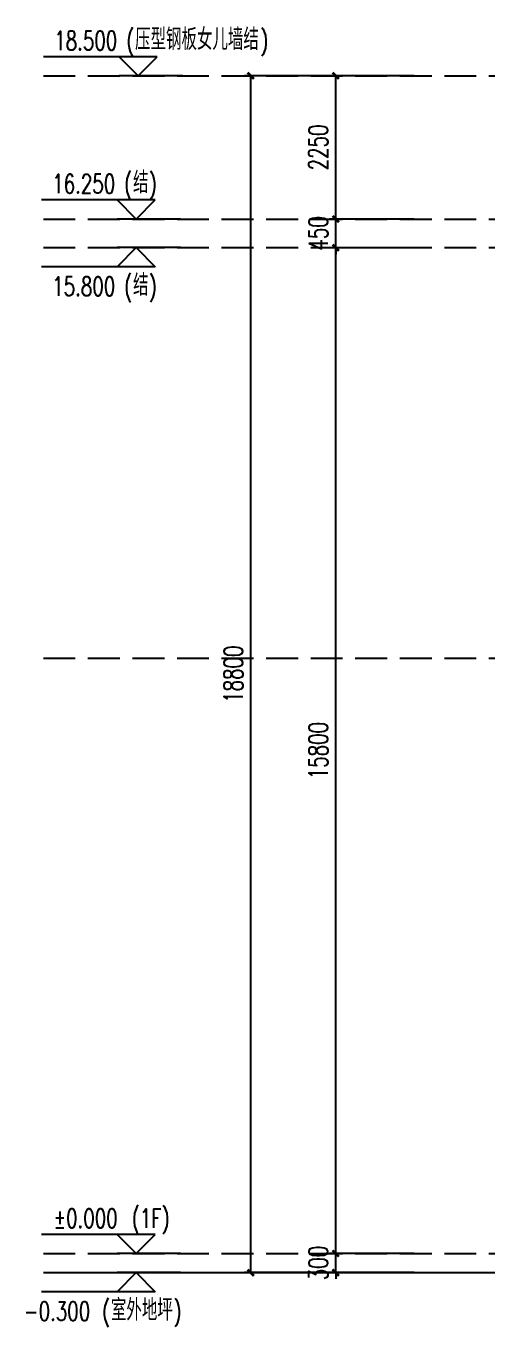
# Model space of a CAD drawing. Extents: x -2377130 to 293730, y -2 to 754590.
# Drawn here: x -363294 to -356036, y 516083 to 536519 of the extents above; entities that cross this region are included whole.
import ezdxf

# ---------------------------------------------------------------- set-up
doc = ezdxf.new("R2010")
doc.units = 0
doc.header["$LTSCALE"] = 1000
doc.header["$MEASUREMENT"] = 0
doc.linetypes.add('__DASH', pattern=[0.35, 0.25, -0.1])
doc.linetypes.add('DOTE', pattern=[2.42, 2, -0.2, 0.02, -0.2])
doc.layers.get('Defpoints').update_dxf_attribs({"color": 210})
for name, color, linetype in [('A-AXIS-D', 1, 'Continuous'), ('A-AXIS-DOTE', 14, 'DOTE'), ('AS-WALL', 40, 'Continuous'), ('DIM_ELEV', 3, 'Continuous'), ('PUB_TEXT', 7, 'Continuous')]:
    doc.layers.add(name, color=color, linetype=linetype)
doc.layers.add('A-加建区域', color=47, linetype='Continuous', plot=False)
doc.styles.add('_TCH_DIM', font='SIMPLEX', dxfattribs={"bigfont": 'GBCBIG'})
doc.styles.add('_TCH_DIM_T3', font='SIMPLEX', dxfattribs={"width": 0.705882, "bigfont": 'GBCBIG'})
doc.dimstyles.new('_TCH_ARCH&&100', dxfattribs={"dimtxt": 297.5, "dimasz": 100, "dimexe": 100, "dimexo": 100, "dimgap": 126.25, "dimtad": 1, "dimdec": 0, "dimzin": 0, "dimdsep": 46, "dimtxsty": '_TCH_DIM_T3', "dimblk": 'ARCHTICK', "dimcen": 0.09, "dimclrt": 7, "dimazin": 2, "dimtfac": 1, "dimtdec": 0, "dimtix": 1, "dimtmove": 2, "dimatfit": 3, "dimfxl": 0, "dimtolj": 1, "dimtzin": 0, "dimarcsym": 0})

# ---------------------------------------------------------------- blocks, each defined once
blk = doc.blocks.new('_ArchTick')
at = {"color": 0, "linetype": 'ByBlock', "const_width": 0.4}
blk.add_lwpolyline([(-0.5, -0.5), (0.5, 0.5)], dxfattribs=at)
blk = doc.blocks.new('*D1887')
at = {"layer": 'A-AXIS-D', "color": 0, "lineweight": -2}
for p, q in [((-358529, 535737), (-359863, 535737)), ((-359763, 516937), (-359763, 535737)), ((-358529, 516937), (-359863, 516937))]:
    blk.add_line(p, q, dxfattribs=at)
at = {"layer": 'Defpoints', "color": 0}
for p in [(-359763, 535737), (-358429, 535737), (-358429, 516937)]:
    blk.add_point(p, dxfattribs=at)
at = {"layer": 'A-AXIS-D', "color": 0, "lineweight": -2, "xscale": 100, "yscale": 100, "zscale": 100}
for p, rotation in [((-359763, 535737), 90), ((-359763, 516937), 270)]:
    blk.add_blockref('_ArchTick', p, dxfattribs=dict(at, rotation=rotation))
at = {"layer": 'A-AXIS-D', "color": 7, "insert": (-360038, 526337), "char_height": 297.5, "attachment_point": 5, "rotation": 90, "style": '_TCH_DIM_T3'}
blk.add_mtext('\\A1;18800', dxfattribs=at)
blk = doc.blocks.new('*D1886')
at = {"layer": 'A-AXIS-D', "color": 0, "lineweight": -2}
for p, q in [((-357194, 517237), (-358528, 517237)), ((-358428, 517237), (-358428, 517337)), ((-358428, 516937), (-358428, 517237)), ((-357194, 516937), (-358528, 516937)), ((-358428, 516937), (-358428, 516837))]:
    blk.add_line(p, q, dxfattribs=at)
at = {"layer": 'Defpoints', "color": 0}
for p in [(-358428, 517237), (-357094, 517237), (-357094, 516937)]:
    blk.add_point(p, dxfattribs=at)
at = {"layer": 'A-AXIS-D', "color": 0, "lineweight": -2, "xscale": 100, "yscale": 100, "zscale": 100}
for p, rotation in [((-358428, 517237), 270), ((-358428, 516937), 90)]:
    blk.add_blockref('_ArchTick', p, dxfattribs=dict(at, rotation=rotation))
at = {"layer": 'A-AXIS-D', "color": 7, "insert": (-358703, 517087), "char_height": 297.5, "attachment_point": 5, "rotation": 90, "style": '_TCH_DIM_T3'}
blk.add_mtext('\\A1;300', dxfattribs=at)
blk = doc.blocks.new('*D1885')
at = {"layer": 'A-AXIS-D', "color": 0, "lineweight": -2}
for p, q in [((-357194, 533037), (-358528, 533037)), ((-358428, 517237), (-358428, 533037)), ((-357194, 517237), (-358528, 517237))]:
    blk.add_line(p, q, dxfattribs=at)
at = {"layer": 'Defpoints', "color": 0}
for p in [(-358428, 533037), (-357094, 533037), (-357094, 517237)]:
    blk.add_point(p, dxfattribs=at)
at = {"layer": 'A-AXIS-D', "color": 0, "lineweight": -2, "xscale": 100, "yscale": 100, "zscale": 100}
for p, rotation in [((-358428, 533037), 90), ((-358428, 517237), 270)]:
    blk.add_blockref('_ArchTick', p, dxfattribs=dict(at, rotation=rotation))
at = {"layer": 'A-AXIS-D', "color": 7, "insert": (-358703, 525137), "char_height": 297.5, "attachment_point": 5, "rotation": 90, "style": '_TCH_DIM_T3'}
blk.add_mtext('\\A1;15800', dxfattribs=at)
blk = doc.blocks.new('*D1884')
at = {"layer": 'A-AXIS-D', "color": 0, "lineweight": -2}
for p, q in [((-358428, 533487), (-358428, 533587)), ((-357194, 533487), (-358528, 533487)), ((-358428, 533037), (-358428, 533487)), ((-357194, 533037), (-358528, 533037)), ((-358428, 533037), (-358428, 532937))]:
    blk.add_line(p, q, dxfattribs=at)
at = {"layer": 'Defpoints', "color": 0}
for p in [(-358428, 533487), (-357094, 533487), (-357094, 533037)]:
    blk.add_point(p, dxfattribs=at)
at = {"layer": 'A-AXIS-D', "color": 0, "lineweight": -2, "xscale": 100, "yscale": 100, "zscale": 100}
for p, rotation in [((-358428, 533487), 270), ((-358428, 533037), 90)]:
    blk.add_blockref('_ArchTick', p, dxfattribs=dict(at, rotation=rotation))
at = {"layer": 'A-AXIS-D', "color": 7, "insert": (-358703, 533262), "char_height": 297.5, "attachment_point": 5, "rotation": 90, "style": '_TCH_DIM_T3'}
blk.add_mtext('\\A1;450', dxfattribs=at)
blk = doc.blocks.new('*D1883')
at = {"layer": 'A-AXIS-D', "color": 0, "lineweight": -2}
for p, q in [((-357194, 535737), (-358528, 535737)), ((-358428, 533487), (-358428, 535737)), ((-357194, 533487), (-358528, 533487))]:
    blk.add_line(p, q, dxfattribs=at)
at = {"layer": 'Defpoints', "color": 0}
for p in [(-358428, 535737), (-357094, 535737), (-357094, 533487)]:
    blk.add_point(p, dxfattribs=at)
at = {"layer": 'A-AXIS-D', "color": 0, "lineweight": -2, "xscale": 100, "yscale": 100, "zscale": 100}
for p, rotation in [((-358428, 535737), 90), ((-358428, 533487), 270)]:
    blk.add_blockref('_ArchTick', p, dxfattribs=dict(at, rotation=rotation))
at = {"layer": 'A-AXIS-D', "color": 7, "insert": (-358703, 534612), "char_height": 297.5, "attachment_point": 5, "rotation": 90, "style": '_TCH_DIM_T3'}
blk.add_mtext('\\A1;2250', dxfattribs=at)

msp = doc.modelspace()

# ---------------------------------------------------------------- linework, layer by layer
at = {"layer": 'A-AXIS-DOTE', "color": 8, "linetype": '__DASH', "ltscale": 2}
for p, q in [((-363020.3, 535737.5), (-274992.5, 535737.5)), ((-363020.3, 533487.5), (-274992.5, 533487.5)), ((-363020.3, 533037.5), (-274992.5, 533037.5)), ((-363020.3, 517237.5), (-273756.4, 517237.5))]:
    msp.add_line(p, q, dxfattribs=at)
at = {"layer": 'A-加建区域', "color": 8, "linetype": '__DASH', "ltscale": 2}
msp.add_line((-363020.3, 526587.5), (-273756.4, 526587.5), dxfattribs=at)
at = {"layer": 'AS-WALL', "color": 8}
msp.add_line((-363020.3, 516937.5), (-274992.5, 516937.5), dxfattribs=at)
at = {"layer": 'DIM_ELEV', "color": 8}
for p, q in [((-361232.3, 536037.5), (-363020.3, 536037.5)), ((-361532.3, 535737.5), (-361832.3, 536037.5)), ((-361532.3, 535737.5), (-361232.3, 536037.5)), ((-360832.3, 535737.5), (-361832.3, 535737.5)), ((-361264.5, 533787.5), (-363052.5, 533787.5)), ((-361564.5, 533487.5), (-361864.5, 533787.5)), ((-361564.5, 533487.5), (-361264.5, 533787.5)), ((-360864.5, 533487.5), (-361864.5, 533487.5)), ((-361564.5, 533037.5), (-361864.5, 532737.5)), ((-360864.5, 533037.5), (-361864.5, 533037.5)), ((-361564.5, 533037.5), (-361264.5, 532737.5)), ((-361264.5, 532737.5), (-363052.5, 532737.5)), ((-361264.5, 517537.5), (-363052.5, 517537.5)), ((-361564.5, 517237.5), (-361864.5, 517537.5)), ((-361564.5, 517237.5), (-361264.5, 517537.5)), ((-360864.5, 517237.5), (-361864.5, 517237.5)), ((-361564.5, 516937.5), (-361864.5, 516637.5)), ((-360864.5, 516937.5), (-361864.5, 516937.5)), ((-361564.5, 516937.5), (-361264.5, 516637.5)), ((-361264.5, 516637.5), (-363052.5, 516637.5))]:
    msp.add_line(p, q, dxfattribs=at)

# ---------------------------------------------------------------- texts
at = {"layer": 'PUB_TEXT', "color": 8, "style": '_TCH_DIM', "width": 0.705882}
for s, p in [('(', (-361720.3, 536142.5)), (')', (-359614.4, 536142.5)), ('18.500', (-362850.3, 536142.5)), ('(', (-361752.5, 533892.5)), (')', (-361366.7, 533892.5)), ('16.250', (-362882.5, 533892.5)), ('15.800', (-362882.5, 532282.5)), ('(', (-361752.5, 532282.5)), (')', (-361366.7, 532282.5)), ('%%P0.000', (-362862.5, 517642.5)), ('(1F)', (-361632.5, 517642.5)), ('-0.300', (-363330, 516182.5)), ('(', (-362100, 516182.5)), (')', (-360977, 516182.5))]:
    msp.add_text(s, height=297.5, dxfattribs=at).set_placement(p)
at = {"layer": 'PUB_TEXT', "color": 8, "style": '_TCH_DIM'}
for s, height, p in [('压型钢板女儿墙结', 337.59, (-361580.3, 536142.5)), ('结', 337.6, (-361612.5, 533892.5)), ('结', 337.6, (-361612.5, 532282.5)), ('室外地坪', 337.59, (-361960, 516182.5))]:
    msp.add_text(s, height=height, dxfattribs=at).set_placement(p)

# ---------------------------------------------------------------- dimensions: what is measured, and where the dimension line sits
at = {"layer": 'A-AXIS-D', "color": 8}
for p1, p2, picture, middle in [((-358429.5, 516937.5), (-358429.5, 535737.5), '*D1887', (-360037.8, 526337.5)), ((-357094.5, 533487.5), (-357094.5, 535737.5), '*D1883', (-358702.8, 534612.5)), ((-357094.5, 533037.5), (-357094.5, 533487.5), '*D1884', (-358702.8, 533262.5)), ((-357094.5, 517237.5), (-357094.5, 533037.5), '*D1885', (-358702.8, 525137.5)), ((-357094.5, 516937.5), (-357094.5, 517237.5), '*D1886', (-358702.8, 517087.5))]:
    dim = msp.add_aligned_dim(p1=p1, p2=p2, distance=1333.3, dimstyle='_TCH_ARCH&&100', dxfattribs=at)
    dim.commit()
    dim.dimension.update_dxf_attribs({"geometry": picture, "text_midpoint": middle})

doc.saveas('drawing.dxf')
